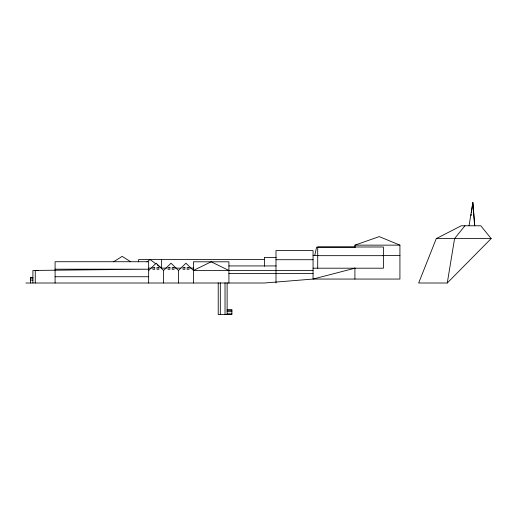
<?xml version="1.0" encoding="UTF-8"?>
<svg xmlns="http://www.w3.org/2000/svg" width="517" height="517" viewBox="0 0 517 517"><rect width="100%" height="100%" fill="white"/><g stroke="black" fill="none" stroke-linecap="round" stroke-linejoin="round"><path stroke-width="0.78" d="M471.039 215.667L471.252 214.109M471.472 212.552L472.861 202.438L474.78 225.774M447.276 283.006L491.15 238.589L480.797 225.774L461.274 225.774L436.29 238.589L418.667 283.006L447.276 283.006L454.579 238.589L464.925 225.774M469.035 225.774L472.861 202.438L474.593 225.774M314.75 255.508L316.598 247.152L355.231 247.152M148.657 270.475L156.121 263.205L163.579 270.475L163.579 283.006M163.579 270.475L171.037 263.205L178.501 270.475L178.501 283.006M178.501 270.475L185.958 263.205L193.423 270.475L313.063 270.475M146.912 261.938L150.111 259.56L155.869 263.838M113.63 261.77L122.174 256.374L130.711 261.77M193.423 270.475L211.169 261.802L228.915 270.475M354.914 247.514L354.914 245.142L379.245 236.612L399.925 245.142L399.925 279.057L313.063 279.057L264.407 283.006L25.85 283.006M354.914 268.2L313.063 279.057L313.063 250.532L275.994 250.532L275.994 283.006M436.29 238.589L491.15 238.589M354.914 245.142L399.925 245.142M313.063 255.437L317.89 255.437M383.045 255.437L399.925 255.437M317.703 255.669L383.414 255.669M276.175 257.395L264.407 257.395L264.407 266.249M264.407 259.56L138.595 259.56L138.595 261.893M275.994 259.715L313.063 259.715M228.915 265.932L276.194 265.932M148.915 268.123L151.3 268.123M157.149 264.794L161.627 268.123L166.442 268.123M175.276 268.123L180.898 268.123M190.534 268.123L193.746 268.123M313.063 268.2L383.414 268.2L383.414 246.997L317.703 246.997L317.703 268.2M55.086 269.195L148.657 269.195L32.907 270.456L32.907 283.006M228.915 273.558L313.063 273.558M55.086 276.737L148.657 276.737M32.907 277.364L30.606 277.364L30.606 283.006M30.606 278.068L32.907 278.068M30.606 280.072L32.907 280.072M227.125 309.528L231.887 309.528L231.887 314.562L218.219 314.562L218.219 282.799M227.125 310.458L231.887 310.458M227.125 311.68L231.887 311.68M227.125 313.832L231.887 313.832M38.432 270.669L35.259 270.456L35.259 283.006M354.914 267.89L354.914 279.057M228.915 283.122L228.915 261.802L193.423 261.802L193.423 283.006M227.125 282.805L227.125 314.562M225.024 282.799L225.024 314.562M220.32 282.799L220.32 314.562M161.627 259.56L161.627 268.123M148.657 283.006L148.657 261.725L55.086 261.725L55.086 283.006M154.738 267.47L152.845 267.47L152.845 269.292L154.738 269.292L154.738 267.47M158.874 267.47L156.974 267.47L156.974 269.292L158.874 269.292L158.874 267.47M169.925 267.47L168.031 267.47L168.031 269.292L169.925 269.292L169.925 267.47M174.061 267.47L172.161 267.47L172.161 269.292L174.061 269.292L174.061 267.47M184.899 267.47L182.999 267.47L182.999 269.292L184.899 269.292L184.899 267.47M189.028 267.47L187.135 267.47L187.135 269.292L189.028 269.292L189.028 267.47"/></g></svg>
